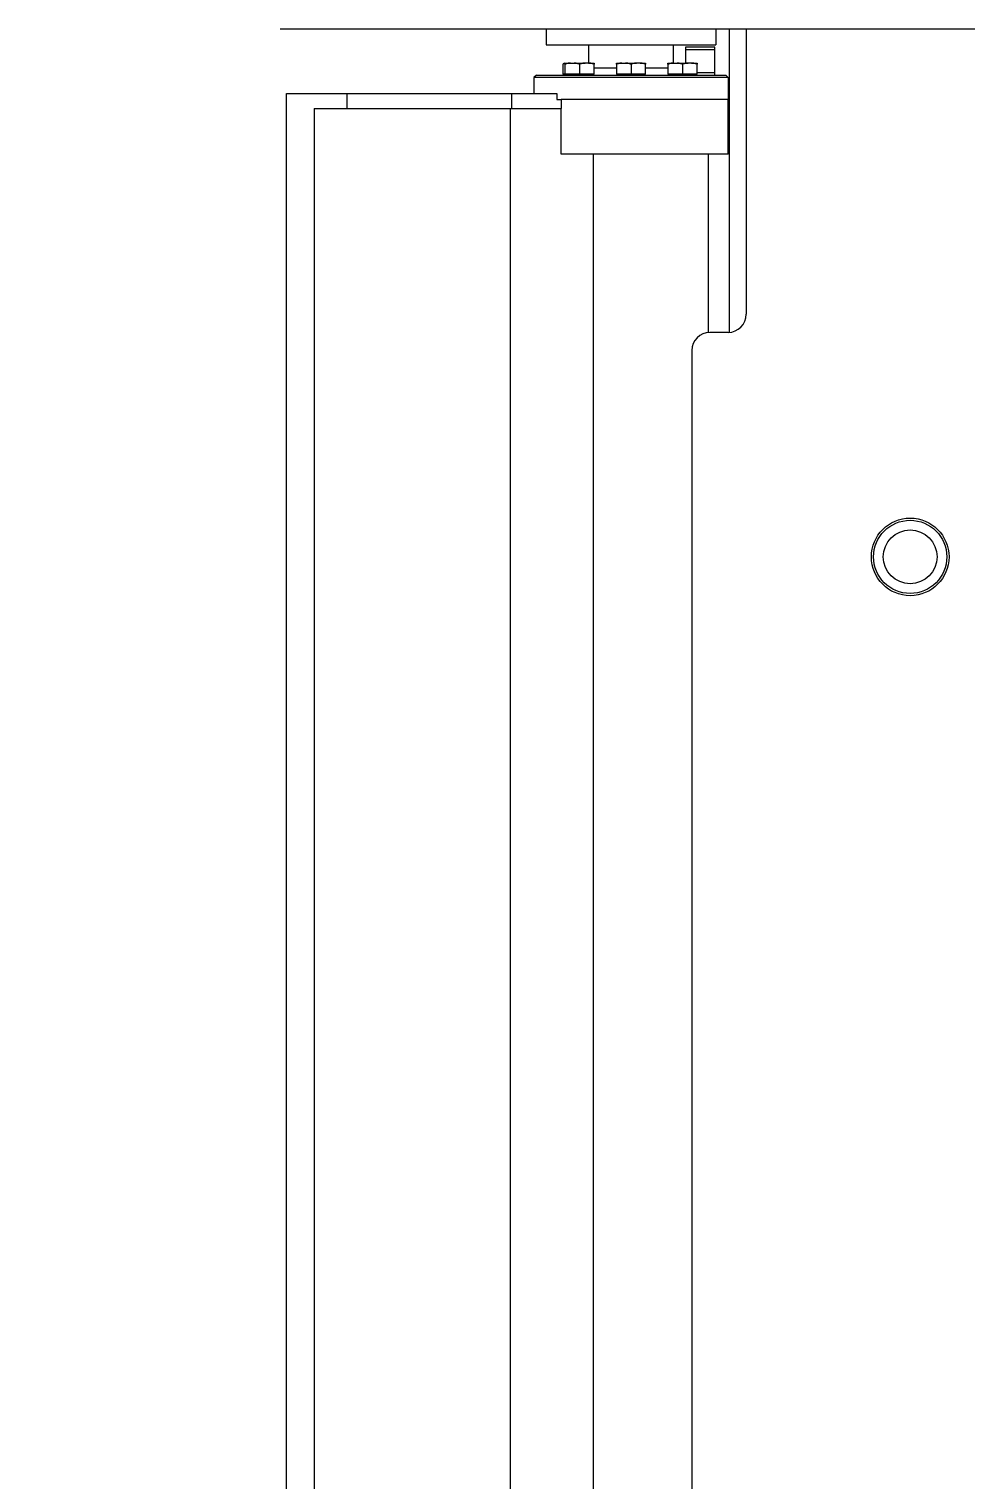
# Model space of a CAD drawing. Extents: x -79364 to 3230, y 28528 to 72157.
# Drawn here: x -73771 to -72998, y 49154 to 50351 of the extents above; entities that cross this region are included whole.
import ezdxf

# ---------------------------------------------------------------- set-up
doc = ezdxf.new("R2010")
doc.units = 0
doc.header["$LTSCALE"] = 500
doc.layers.get('0').update_dxf_attribs({"linetype": 'CONTINUOUS'})
doc.layers.add('S0CO1', color=1, linetype='CONTINUOUS')

msp = doc.modelspace()

# ---------------------------------------------------------------- linework, layer by layer
at = {"color": 0, "linetype": 'ByBlock'}
for p, q in [((-73478.528, 50350.725), (-73563.823, 50350.725)), ((-73309.873, 50350.725), (-73478.528, 50350.725)), ((-73344.823, 50350.725), (-73344.823, 50337.725)), ((-72699.572, 50350.725), (-73309.873, 50350.725)), ((-73204.823, 50350.725), (-73204.823, 50337.725)), ((-73193.823, 50100.759), (-73193.823, 50350.725)), ((-73179.823, 50350.725), (-73179.823, 50115.725)), ((-73344.823, 50337.725), (-73204.823, 50337.725)), ((-73309.823, 50337.726), (-73309.823, 50322.725)), ((-73239.823, 50322.725), (-73239.823, 50337.726)), ((-73205.823, 50335.725), (-73229.823, 50335.725)), ((-73229.823, 50335.725), (-73229.823, 50333.725)), ((-73205.823, 50333.725), (-73229.823, 50333.725)), ((-73229.823, 50333.725), (-73229.823, 50322.725)), ((-73205.823, 50333.725), (-73205.823, 50335.725)), ((-73205.823, 50314.725), (-73205.823, 50333.725)), ((-73329.369, 50322.725), (-73331.106, 50321.723)), ((-73331.106, 50321.723), (-73331.106, 50313.525)), ((-73329.369, 50322.725), (-73329.25, 50322.725)), ((-73329.249, 50322.725), (-73324.723, 50322.725)), ((-73329.249, 50321.723), (-73329.249, 50322.725)), ((-73329.249, 50321.723), (-73329.249, 50313.525)), ((-73324.723, 50322.725), (-73321.776, 50322.725)), ((-73321.776, 50322.725), (-73312.723, 50322.725)), ((-73317.249, 50321.723), (-73317.249, 50313.525)), ((-73309.776, 50322.725), (-73312.723, 50322.725)), ((-73309.776, 50322.725), (-73305.249, 50322.725)), ((-73305.249, 50322.725), (-73305.249, 50321.723)), ((-73305.249, 50313.525), (-73305.249, 50321.723)), ((-73286.823, 50318.366), (-73305.249, 50318.366)), ((-73286.823, 50322.725), (-73282.296, 50322.725)), ((-73286.823, 50321.723), (-73286.823, 50322.725)), ((-73286.823, 50321.723), (-73286.823, 50313.525)), ((-73282.296, 50322.725), (-73279.35, 50322.725)), ((-73279.35, 50322.725), (-73270.296, 50322.725)), ((-73274.823, 50321.723), (-73274.823, 50313.525)), ((-73267.35, 50322.725), (-73270.296, 50322.725)), ((-73267.35, 50322.725), (-73262.823, 50322.725)), ((-73262.823, 50322.725), (-73262.823, 50321.723)), ((-73262.823, 50313.525), (-73262.823, 50321.723)), ((-73244.396, 50318.366), (-73262.823, 50318.366)), ((-73244.396, 50322.725), (-73239.87, 50322.725)), ((-73244.396, 50321.723), (-73244.396, 50322.725)), ((-73244.396, 50321.723), (-73244.396, 50313.525)), ((-73239.87, 50322.725), (-73236.923, 50322.725)), ((-73236.923, 50322.725), (-73227.87, 50322.725)), ((-73232.396, 50321.723), (-73232.396, 50313.525)), ((-73224.923, 50322.725), (-73227.87, 50322.725)), ((-73224.923, 50322.725), (-73220.396, 50322.725)), ((-73220.396, 50322.725), (-73220.396, 50321.723)), ((-73220.396, 50313.525), (-73220.396, 50321.723)), ((-73352.823, 50312.725), (-73354.823, 50310.725)), ((-73194.823, 50310.725), (-73354.823, 50310.725)), ((-73354.823, 50310.725), (-73354.823, 50297.725)), ((-73352.823, 50312.725), (-73196.823, 50312.725)), ((-73329.25, 50313.525), (-73331.106, 50313.525)), ((-73317.249, 50313.525), (-73329.249, 50313.525)), ((-73328.494, 50313.525), (-73328.494, 50312.725)), ((-73305.249, 50313.525), (-73317.249, 50313.525)), ((-73306.004, 50312.725), (-73306.004, 50313.525)), ((-73274.823, 50313.525), (-73286.823, 50313.525)), ((-73286.068, 50313.525), (-73286.068, 50312.725)), ((-73262.823, 50313.525), (-73274.823, 50313.525)), ((-73263.578, 50312.725), (-73263.578, 50313.525)), ((-73232.396, 50313.525), (-73244.396, 50313.525)), ((-73243.641, 50313.525), (-73243.641, 50312.725)), ((-73220.396, 50313.525), (-73232.396, 50313.525)), ((-73221.151, 50312.725), (-73221.151, 50313.525)), ((-73205.823, 50314.725), (-73220.396, 50314.725)), ((-73205.823, 50312.725), (-73205.823, 50314.725)), ((-73194.823, 50310.725), (-73196.823, 50312.725)), ((-73194.823, 50310.725), (-73194.823, 50292.725)), ((-73558.823, 48315.725), (-73558.823, 50297.725)), ((-73558.823, 50297.725), (-73508.823, 50297.725)), ((-73508.823, 50297.725), (-73373.345, 50297.725)), ((-73508.823, 50285.226), (-73508.823, 50297.725)), ((-73373.345, 50297.725), (-73373.345, 50285.225)), ((-73373.345, 50297.725), (-73335.864, 50297.725)), ((-73335.864, 50297.725), (-73335.864, 50292.725)), ((-73335.864, 50292.725), (-73332.44, 50292.725)), ((-73194.823, 50292.725), (-73332.44, 50292.725)), ((-73332.44, 50292.725), (-73332.44, 50285.226)), ((-73194.823, 50247.625), (-73194.823, 50292.725)), ((-73535.893, 50285.225), (-73535.893, 48328.225)), ((-73535.893, 50285.225), (-73374.398, 50285.225)), ((-73374.398, 50285.225), (-73374.398, 48328.225)), ((-73374.398, 50285.225), (-73332.44, 50285.225)), ((-73332.44, 50247.725), (-73332.44, 50285.225)), ((-73194.823, 50247.725), (-73332.44, 50247.725)), ((-73305.677, 48328.225), (-73305.677, 50247.725)), ((-73211.323, 50247.725), (-73211.323, 50100.65)), ((-73194.823, 50100.725), (-73209.823, 50100.725)), ((-73224.823, 50085.725), (-73224.823, 48420.725))]:
    msp.add_line(p, q, dxfattribs=at)
for points in [[(-73329.249, 50322.55), (-73329.312, 50322.531, 0.00241068), (-73329.375, 50322.511, 0.00242186), (-73329.437, 50322.491, 0.00240177), (-73329.5, 50322.47, 0.00234614), (-73329.562, 50322.448, 0.00230368), (-73329.624, 50322.426, 0.00226603), (-73329.686, 50322.403, 0.00222979), (-73329.749, 50322.38, 0.00218841), (-73329.81, 50322.356, 0.0021514), (-73329.872, 50322.331, 0.00211238), (-73329.934, 50322.306, 0.00207594), (-73329.996, 50322.28, 0.00203639), (-73330.058, 50322.254, 0.00200231), (-73330.119, 50322.227, 0.00196798), (-73330.181, 50322.2, 0.00192894), (-73330.243, 50322.172, 0.00188185), (-73330.304, 50322.143, 0.00186339), (-73330.366, 50322.114, 0.00186248), (-73330.428, 50322.084, 0.00177984), (-73330.489, 50322.054, 0.00163683), (-73330.55, 50322.024, 0.00176611), (-73330.612, 50321.992, 0.00204874), (-73330.676, 50321.959, 0.00153938), (-73330.735, 50321.928, 0.00055424), (-73330.789, 50321.9, 0.0020941), (-73330.859, 50321.862, 0.00347385), (-73330.966, 50321.802, 0.00166982), (-73331.106, 50321.723, 0.00088297)], [(-73324.723, 50322.725), (-73324.88, 50322.71, 0.00232125), (-73325.037, 50322.693, 0.00236509), (-73325.193, 50322.674, 0.00236236), (-73325.348, 50322.655, 0.0023013), (-73325.502, 50322.634, 0.00226106), (-73325.656, 50322.611, 0.00222726), (-73325.809, 50322.588, 0.00219589), (-73325.961, 50322.563, 0.0021548), (-73326.113, 50322.536, 0.00212065), (-73326.264, 50322.509, 0.00208198), (-73326.415, 50322.48, 0.00204784), (-73326.566, 50322.45, 0.00200793), (-73326.716, 50322.419, 0.00197525), (-73326.866, 50322.387, 0.00193993), (-73327.016, 50322.354, 0.00190197), (-73327.165, 50322.319, 0.00185414), (-73327.314, 50322.284, 0.00183528), (-73327.463, 50322.247, 0.00183143), (-73327.612, 50322.209, 0.00175081), (-73327.761, 50322.17, 0.0016102), (-73327.908, 50322.131, 0.00173261), (-73328.058, 50322.089, 0.0020021), (-73328.211, 50322.045, 0.00150945), (-73328.355, 50322.004, 0.00055539), (-73328.486, 50321.966, 0.0020383), (-73328.653, 50321.914, 0.00337181), (-73328.911, 50321.832, 0.0016266), (-73329.25, 50321.723, 0.00086369)], [(-73317.25, 50321.723), (-73317.399, 50321.772, 0.00144393), (-73317.548, 50321.821, 0.00144252), (-73317.697, 50321.868, 0.00146121), (-73317.846, 50321.914, 0.00150107), (-73317.995, 50321.96, 0.00153362), (-73318.144, 50322.004, 0.00156457), (-73318.292, 50322.047, 0.00159465), (-73318.441, 50322.089, 0.00162905), (-73318.59, 50322.13, 0.00166084), (-73318.738, 50322.17, 0.00169602), (-73318.887, 50322.209, 0.00172776), (-73319.036, 50322.247, 0.00176264), (-73319.185, 50322.284, 0.00179694), (-73319.334, 50322.319, 0.00183767), (-73319.484, 50322.354, 0.00186553), (-73319.633, 50322.387, 0.00188959), (-73319.783, 50322.419, 0.00194219), (-73319.933, 50322.45, 0.00202641), (-73320.084, 50322.48, 0.00199505), (-73320.235, 50322.509, 0.00188273), (-73320.385, 50322.536, 0.00213585), (-73320.538, 50322.563, 0.00263256), (-73320.695, 50322.588, 0.00198649), (-73320.844, 50322.611, 0.00058975), (-73320.978, 50322.632, 0.0029452), (-73321.151, 50322.655, 0.00522874), (-73321.421, 50322.686, 0.00253692), (-73321.776, 50322.725, 0.00132469)], [(-73312.723, 50322.725), (-73312.881, 50322.71, 0.00232126), (-73313.037, 50322.693, 0.0023651), (-73313.193, 50322.674, 0.00236236), (-73313.348, 50322.655, 0.00230129), (-73313.502, 50322.634, 0.00226103), (-73313.656, 50322.611, 0.00222723), (-73313.809, 50322.588, 0.00219586), (-73313.961, 50322.563, 0.00215475), (-73314.113, 50322.536, 0.0021206), (-73314.264, 50322.509, 0.00208192), (-73314.415, 50322.48, 0.00204777), (-73314.566, 50322.45, 0.00200786), (-73314.716, 50322.419, 0.00197517), (-73314.866, 50322.387, 0.00193985), (-73315.016, 50322.354, 0.00190189), (-73315.165, 50322.319, 0.00185405), (-73315.314, 50322.284, 0.00183519), (-73315.463, 50322.247, 0.00183133), (-73315.612, 50322.209, 0.00175071), (-73315.761, 50322.17, 0.0016101), (-73315.908, 50322.131, 0.0017325), (-73316.058, 50322.089, 0.00200197), (-73316.211, 50322.045, 0.00150935), (-73316.355, 50322.004, 0.00055535), (-73316.486, 50321.966, 0.00203815), (-73316.653, 50321.914, 0.00337155), (-73316.911, 50321.832, 0.00162647), (-73317.25, 50321.723, 0.00086361)], [(-73305.25, 50321.723), (-73305.399, 50321.772, 0.00144302), (-73305.548, 50321.821, 0.00144165), (-73305.697, 50321.868, 0.00146036), (-73305.846, 50321.914, 0.00150023), (-73305.995, 50321.96, 0.0015328), (-73306.144, 50322.004, 0.00156377), (-73306.292, 50322.047, 0.00159388), (-73306.441, 50322.089, 0.0016283), (-73306.59, 50322.13, 0.00166012), (-73306.738, 50322.17, 0.00169533), (-73306.887, 50322.209, 0.00172711), (-73307.036, 50322.247, 0.00176203), (-73307.185, 50322.284, 0.00179638), (-73307.334, 50322.319, 0.00183715), (-73307.483, 50322.354, 0.00186506), (-73307.633, 50322.387, 0.00188917), (-73307.783, 50322.419, 0.00194182), (-73307.933, 50322.45, 0.00202609), (-73308.084, 50322.48, 0.0019948), (-73308.234, 50322.509, 0.00188255), (-73308.384, 50322.536, 0.00213572), (-73308.538, 50322.563, 0.00263251), (-73308.695, 50322.588, 0.00198653), (-73308.843, 50322.611, 0.00058978), (-73308.977, 50322.632, 0.00294539), (-73309.151, 50322.655, 0.00522947), (-73309.421, 50322.686, 0.00253744), (-73309.775, 50322.725, 0.001325)], [(-73282.296, 50322.725), (-73282.453, 50322.71, 0.00232113), (-73282.61, 50322.693, 0.00236508), (-73282.766, 50322.674, 0.00236245), (-73282.921, 50322.655, 0.00230149), (-73283.075, 50322.634, 0.00226134), (-73283.229, 50322.611, 0.00222764), (-73283.382, 50322.588, 0.00219636), (-73283.534, 50322.563, 0.00215535), (-73283.686, 50322.536, 0.00212127), (-73283.838, 50322.509, 0.00208267), (-73283.989, 50322.48, 0.00204861), (-73284.139, 50322.45, 0.00200875), (-73284.289, 50322.419, 0.00197613), (-73284.439, 50322.387, 0.00194087), (-73284.589, 50322.354, 0.00190297), (-73284.738, 50322.319, 0.00185517), (-73284.887, 50322.284, 0.00183637), (-73285.036, 50322.247, 0.00183257), (-73285.185, 50322.209, 0.00175196), (-73285.334, 50322.17, 0.00161131), (-73285.481, 50322.131, 0.00173386), (-73285.631, 50322.089, 0.00200361), (-73285.785, 50322.045, 0.00151064), (-73285.929, 50322.004, 0.00055584), (-73286.059, 50321.966, 0.00203998), (-73286.226, 50321.914, 0.00337476), (-73286.484, 50321.832, 0.0016281), (-73286.823, 50321.723, 0.0008645)], [(-73274.823, 50321.723), (-73274.972, 50321.772, 0.00144253), (-73275.121, 50321.821, 0.00144116), (-73275.27, 50321.868, 0.00145987), (-73275.419, 50321.914, 0.00149973), (-73275.568, 50321.96, 0.00153229), (-73275.717, 50322.004, 0.00156325), (-73275.866, 50322.047, 0.00159336), (-73276.014, 50322.089, 0.00162778), (-73276.163, 50322.13, 0.00165959), (-73276.312, 50322.17, 0.00169479), (-73276.46, 50322.209, 0.00172657), (-73276.609, 50322.247, 0.00176148), (-73276.758, 50322.284, 0.00179582), (-73276.907, 50322.319, 0.00183658), (-73277.057, 50322.354, 0.0018645), (-73277.206, 50322.387, 0.00188861), (-73277.356, 50322.419, 0.00194125), (-73277.507, 50322.45, 0.0020255), (-73277.657, 50322.48, 0.00199423), (-73277.808, 50322.509, 0.00188202), (-73277.958, 50322.536, 0.00213513), (-73278.111, 50322.563, 0.00263179), (-73278.269, 50322.588, 0.001986), (-73278.417, 50322.611, 0.00058962), (-73278.551, 50322.632, 0.00294462), (-73278.725, 50322.655, 0.00522815), (-73278.995, 50322.686, 0.00253683), (-73279.349, 50322.725, 0.00132469)], [(-73270.296, 50322.725), (-73270.454, 50322.71, 0.00232115), (-73270.61, 50322.693, 0.00236508), (-73270.766, 50322.674, 0.00236245), (-73270.921, 50322.655, 0.00230148), (-73271.075, 50322.634, 0.00226132), (-73271.229, 50322.611, 0.00222761), (-73271.382, 50322.588, 0.00219632), (-73271.534, 50322.563, 0.0021553), (-73271.686, 50322.536, 0.00212122), (-73271.838, 50322.509, 0.00208261), (-73271.989, 50322.48, 0.00204854), (-73272.139, 50322.45, 0.00200868), (-73272.289, 50322.419, 0.00197606), (-73272.439, 50322.387, 0.00194079), (-73272.589, 50322.354, 0.00190288), (-73272.738, 50322.319, 0.00185508), (-73272.887, 50322.284, 0.00183627), (-73273.036, 50322.247, 0.00183247), (-73273.186, 50322.209, 0.00175186), (-73273.334, 50322.17, 0.00161121), (-73273.481, 50322.131, 0.00173375), (-73273.631, 50322.089, 0.00200348), (-73273.785, 50322.045, 0.00151054), (-73273.929, 50322.004, 0.0005558), (-73274.059, 50321.966, 0.00203983), (-73274.226, 50321.914, 0.0033745), (-73274.484, 50321.832, 0.00162797), (-73274.823, 50321.723, 0.00086443)], [(-73262.823, 50321.723), (-73262.972, 50321.772, 0.00144265), (-73263.121, 50321.821, 0.00144127), (-73263.271, 50321.868, 0.00145998), (-73263.419, 50321.914, 0.00149985), (-73263.568, 50321.96, 0.0015324), (-73263.717, 50322.004, 0.00156337), (-73263.866, 50322.047, 0.00159347), (-73264.014, 50322.089, 0.00162789), (-73264.163, 50322.13, 0.0016597), (-73264.312, 50322.17, 0.0016949), (-73264.46, 50322.209, 0.00172667), (-73264.609, 50322.247, 0.00176158), (-73264.758, 50322.284, 0.00179592), (-73264.907, 50322.319, 0.00183668), (-73265.057, 50322.354, 0.00186459), (-73265.206, 50322.387, 0.00188869), (-73265.356, 50322.419, 0.00194133), (-73265.507, 50322.45, 0.00202558), (-73265.657, 50322.48, 0.0019943), (-73265.808, 50322.509, 0.00188208), (-73265.958, 50322.536, 0.00213519), (-73266.111, 50322.563, 0.00263186), (-73266.269, 50322.588, 0.00198604), (-73266.417, 50322.611, 0.00058964), (-73266.551, 50322.632, 0.00294467), (-73266.725, 50322.655, 0.00522821), (-73266.995, 50322.686, 0.00253684), (-73267.349, 50322.725, 0.00132469)], [(-73239.87, 50322.725), (-73240.028, 50322.71, 0.00232122), (-73240.184, 50322.693, 0.00236509), (-73240.34, 50322.674, 0.00236238), (-73240.495, 50322.655, 0.00230135), (-73240.649, 50322.634, 0.00226113), (-73240.803, 50322.611, 0.00222736), (-73240.956, 50322.588, 0.00219601), (-73241.108, 50322.563, 0.00215494), (-73241.26, 50322.536, 0.00212081), (-73241.411, 50322.509, 0.00208216), (-73241.562, 50322.48, 0.00204804), (-73241.713, 50322.45, 0.00200814), (-73241.863, 50322.419, 0.00197547), (-73242.013, 50322.387, 0.00194017), (-73242.163, 50322.354, 0.00190223), (-73242.312, 50322.319, 0.0018544), (-73242.461, 50322.284, 0.00183556), (-73242.61, 50322.247, 0.00183172), (-73242.759, 50322.209, 0.0017511), (-73242.908, 50322.17, 0.00161048), (-73243.055, 50322.131, 0.00173293), (-73243.205, 50322.089, 0.00200249), (-73243.359, 50322.045, 0.00150976), (-73243.502, 50322.004, 0.00055551), (-73243.633, 50321.966, 0.00203873), (-73243.8, 50321.914, 0.00337256), (-73244.058, 50321.832, 0.00162699), (-73244.397, 50321.723, 0.00086389)], [(-73232.397, 50321.723), (-73232.546, 50321.772, 0.00144357), (-73232.695, 50321.821, 0.00144217), (-73232.844, 50321.868, 0.00146087), (-73232.993, 50321.914, 0.00150073), (-73233.142, 50321.96, 0.00153328), (-73233.291, 50322.004, 0.00156423), (-73233.44, 50322.047, 0.00159432), (-73233.588, 50322.089, 0.00162873), (-73233.737, 50322.13, 0.00166052), (-73233.886, 50322.17, 0.0016957), (-73234.034, 50322.209, 0.00172745), (-73234.183, 50322.247, 0.00176234), (-73234.332, 50322.284, 0.00179666), (-73234.481, 50322.319, 0.00183739), (-73234.631, 50322.354, 0.00186527), (-73234.78, 50322.387, 0.00188934), (-73234.93, 50322.419, 0.00194195), (-73235.08, 50322.45, 0.00202618), (-73235.231, 50322.48, 0.00199484), (-73235.382, 50322.509, 0.00188255), (-73235.532, 50322.536, 0.00213566), (-73235.685, 50322.563, 0.00263237), (-73235.843, 50322.588, 0.00198636), (-73235.991, 50322.611, 0.00058972), (-73236.125, 50322.632, 0.00294505), (-73236.299, 50322.655, 0.00522859), (-73236.569, 50322.686, 0.0025369), (-73236.923, 50322.725, 0.00132469)], [(-73227.87, 50322.725), (-73228.028, 50322.71, 0.00232123), (-73228.184, 50322.693, 0.00236509), (-73228.34, 50322.674, 0.00236238), (-73228.495, 50322.655, 0.00230133), (-73228.649, 50322.634, 0.00226111), (-73228.803, 50322.611, 0.00222733), (-73228.956, 50322.588, 0.00219597), (-73229.108, 50322.563, 0.00215489), (-73229.26, 50322.536, 0.00212075), (-73229.411, 50322.509, 0.0020821), (-73229.562, 50322.48, 0.00204797), (-73229.713, 50322.45, 0.00200807), (-73229.863, 50322.419, 0.00197539), (-73230.013, 50322.387, 0.00194009), (-73230.163, 50322.354, 0.00190214), (-73230.312, 50322.319, 0.00185431), (-73230.461, 50322.284, 0.00183546), (-73230.61, 50322.247, 0.00183162), (-73230.759, 50322.209, 0.001751), (-73230.908, 50322.17, 0.00161038), (-73231.055, 50322.131, 0.00173282), (-73231.205, 50322.089, 0.00200236), (-73231.359, 50322.045, 0.00150965), (-73231.503, 50322.004, 0.00055547), (-73231.633, 50321.966, 0.00203858), (-73231.8, 50321.914, 0.0033723), (-73232.058, 50321.832, 0.00162685), (-73232.397, 50321.723, 0.00086382)], [(-73220.397, 50321.723), (-73220.546, 50321.772, 0.00144369), (-73220.695, 50321.821, 0.00144229), (-73220.845, 50321.868, 0.00146098), (-73220.993, 50321.914, 0.00150085), (-73221.142, 50321.96, 0.00153339), (-73221.291, 50322.004, 0.00156434), (-73221.44, 50322.047, 0.00159443), (-73221.588, 50322.089, 0.00162883), (-73221.737, 50322.13, 0.00166063), (-73221.886, 50322.17, 0.00169581), (-73222.034, 50322.209, 0.00172755), (-73222.183, 50322.247, 0.00176244), (-73222.332, 50322.284, 0.00179675), (-73222.481, 50322.319, 0.00183749), (-73222.631, 50322.354, 0.00186536), (-73222.78, 50322.387, 0.00188943), (-73222.93, 50322.419, 0.00194203), (-73223.08, 50322.45, 0.00202626), (-73223.231, 50322.48, 0.00199491), (-73223.382, 50322.509, 0.00188261), (-73223.532, 50322.536, 0.00213573), (-73223.685, 50322.563, 0.00263243), (-73223.843, 50322.588, 0.00198641), (-73223.991, 50322.611, 0.00058973), (-73224.125, 50322.632, 0.0029451), (-73224.299, 50322.655, 0.00522865), (-73224.569, 50322.686, 0.00253691), (-73224.924, 50322.725, 0.00132469)]]:
    msp.add_lwpolyline(points, format="xyb", dxfattribs=at)
for radius in [32, 30.15, 22.15]:
    msp.add_circle((-73044.823, 49915.725), radius, dxfattribs=at)
for centre, start, end in [((-73194.823, 50115.725), 270, 0), ((-73209.823, 50085.725), 90, 180)]:
    msp.add_arc(centre, 15, start, end, dxfattribs=at)
at = {"layer": 'S0CO1', "color": 0, "flags": 128}
msp.add_lwpolyline([(-73770.823, 50531.725, -0.028604), (-66920.823, 49701.725, -0.004765), (-65462.888, 49425.428, 0.003277), (-64005.78, 49144.797, 0.007293), (-62543.201, 48895.053, 0.015333), (-61070.823, 48711.725, 0.016091), (-59697.1, 48627.761, 0.00831463), (-58975.549, 48618.95, 0.00831463)], format="xyb", dxfattribs=at)

doc.saveas('drawing.dxf')
